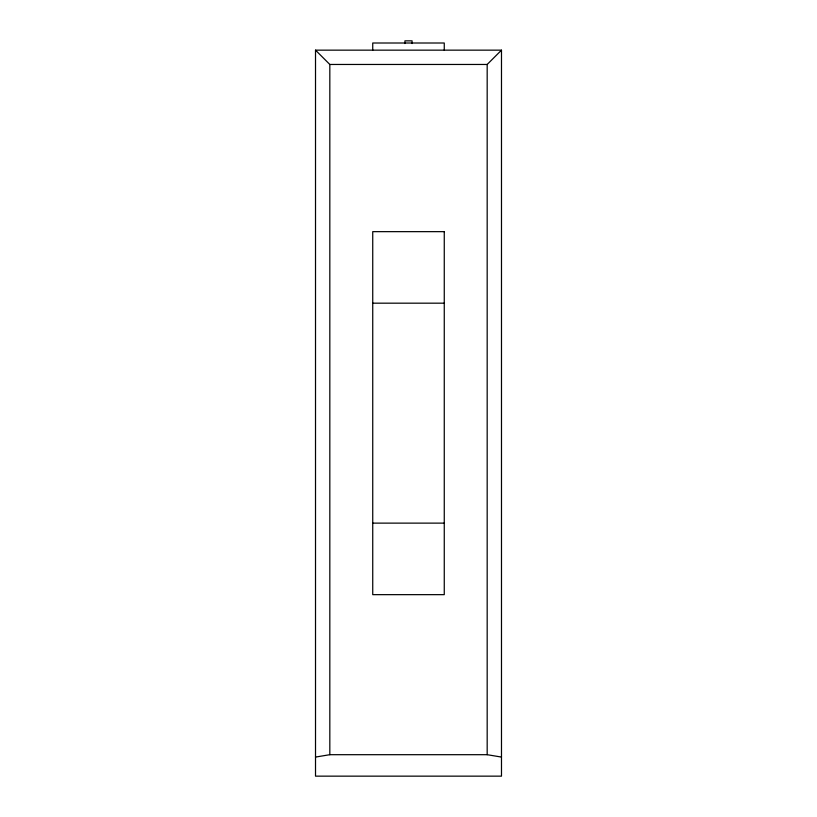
<?xml version="1.0" encoding="UTF-8"?>
<svg xmlns="http://www.w3.org/2000/svg" width="817" height="817" viewBox="0 0 817 817"><rect width="100%" height="100%" fill="white"/><g stroke="black" fill="none" stroke-linecap="round" stroke-linejoin="round"><path stroke-width="1.23" d="M501.485 757.073L487.177 754.694L487.177 64.461L501.485 50.154L315.515 50.154L315.515 776.15L501.485 776.15L501.485 50.154M315.515 757.073L329.823 754.694L487.177 754.694M315.515 50.154L329.823 64.461L487.177 64.461M372.736 303.178L444.264 303.178M372.736 523.125L444.264 523.125M444.264 50.154L444.264 43.005L372.736 43.005L372.736 50.154M412.074 43.536L412.074 40.85L404.926 40.85L404.926 43.536M329.823 64.461L329.823 754.694M444.264 231.65L372.736 231.65L372.736 594.653L444.264 594.653L444.264 231.65"/></g></svg>
